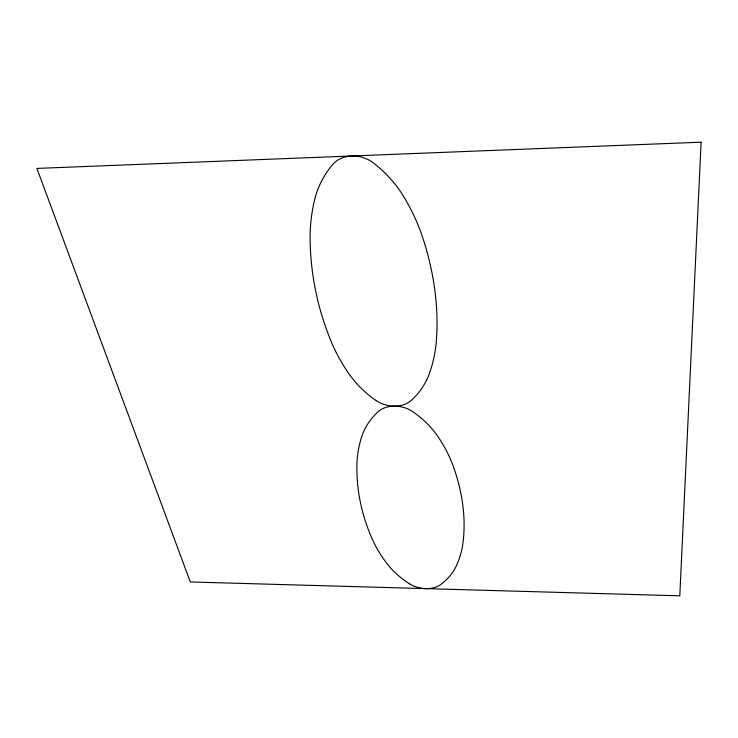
<?xml version="1.0" encoding="UTF-8"?>
<svg xmlns="http://www.w3.org/2000/svg" width="738" height="738" viewBox="0 0 738 738"><rect width="100%" height="100%" fill="white"/><g stroke="black" fill="none" stroke-linecap="round" stroke-linejoin="round"><path stroke-width="1.11" d="M701.1 142.185L679.79 595.815L190.312 581.959L36.9 168.412L701.1 142.185M409.719 583.933A21.54 13.625 9.4 0 0 440.374 584.773A94.778 61.282 11.5 0 0 456.315 565.898A189.482 123.071 15 0 0 463.233 540.926A335.375 213.033 19.7 0 0 453.27 466.296A194.463 129.261 15.7 0 0 437.92 436.545A100.995 69.51 12.9 0 0 413.031 411.832A24.271 17.343 11.2 0 0 378.013 411.804A102.933 71.881 8.1 0 0 361.888 436.186A204.767 140.718 4 0 0 356.906 465.41A374.461 251.234 -2.3 0 0 372.238 539.035A199.564 133.495 4.2 0 0 387.468 564.21A96.632 63.145 7.7 0 0 409.719 583.933M375.928 400.457A24.935 18.302 11.8 0 0 411.232 400.42A110.479 82.647 16 0 0 429.073 374.323A223.245 165.377 21.9 0 0 436.416 340.107A402.8 283.088 28.6 0 0 422.736 237.701A230.809 174.629 24.1 0 0 403.824 196.797A119.501 95.35 20.7 0 0 373.714 163.153A28.819 24.169 19.2 0 0 332.506 164.731A121.124 100.091 11.4 0 0 314.637 199.721A241.003 196.437 1.9 0 0 310.117 240.671A449.562 351.62 -10.7 0 0 331.048 341.205A233.78 184.592 2.4 0 0 349.609 374.729A112.397 86.042 9.2 0 0 375.928 400.457"/></g></svg>
